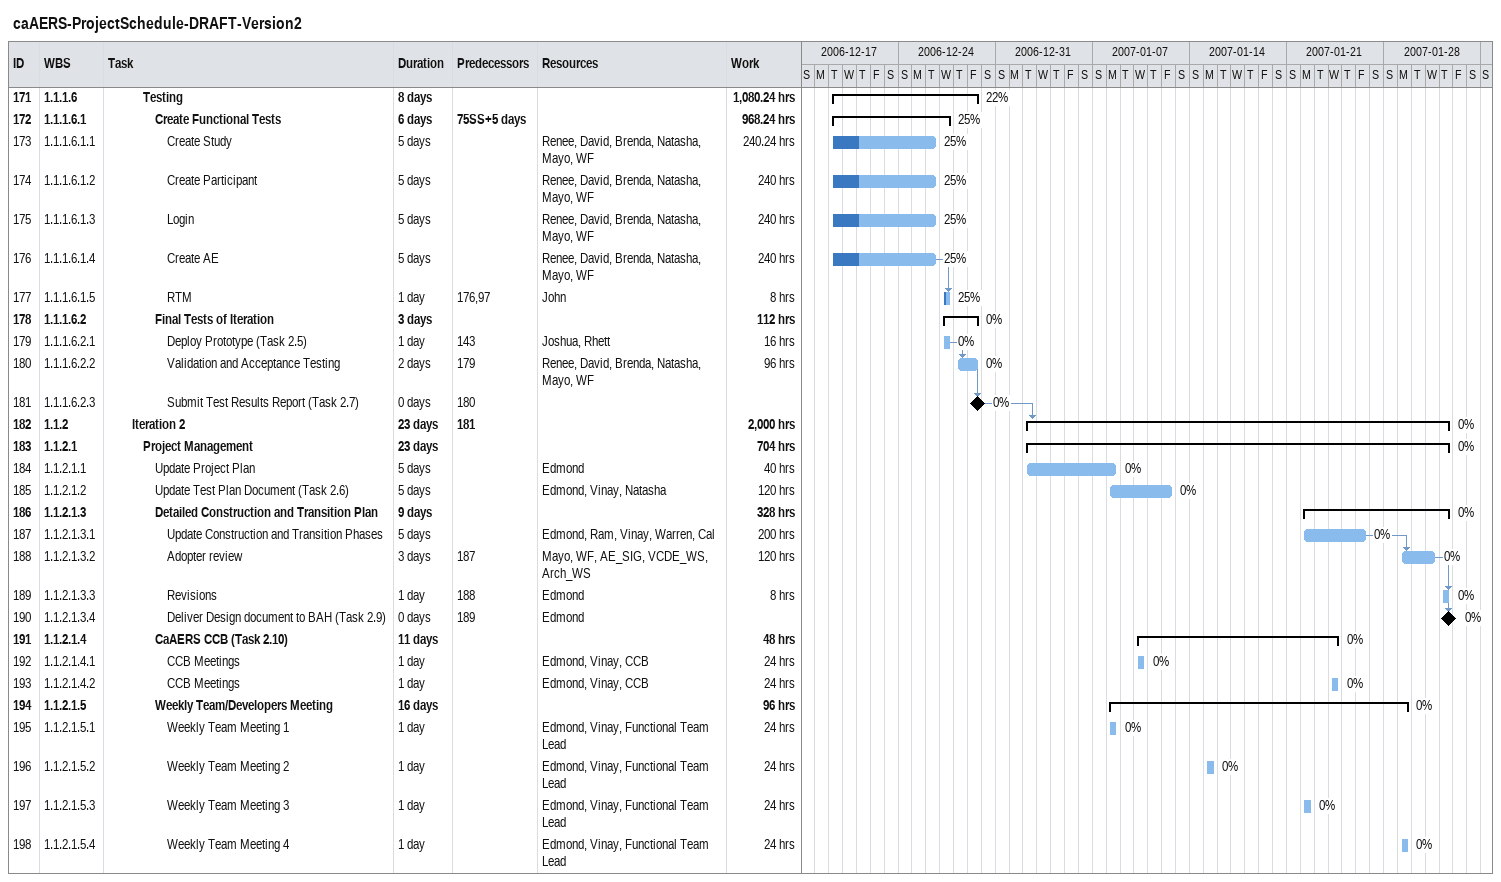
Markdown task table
caAERS-ProjectSchedule-DRAFT-Version2

| ID | WBS | Task | Duration | Start | Finish | Predecessors | Resources | % complete | Work (h) |
|---|---|---|---|---|---|---|---|---|---|
| 171 | 1.1.1.6 | **Testing** | 8d | 2006-12-19 | 2006-12-29 |  |  | 22 | 1080.24 |
| 172 | 1.1.1.6.1 | **Create Functional Tests** | 6d | 2006-12-19 | 2006-12-27 | 75SS+5d |  | 25 | 968.24 |
| 173 | 1.1.1.6.1.1 | Create Study | 5d | 2006-12-19 | 2006-12-26 |  | Renee, David, Brenda, Natasha, Mayo, WF | 25 | 240.24 |
| 174 | 1.1.1.6.1.2 | Create Participant | 5d | 2006-12-19 | 2006-12-26 |  | Renee, David, Brenda, Natasha, Mayo, WF | 25 | 240 |
| 175 | 1.1.1.6.1.3 | Login | 5d | 2006-12-19 | 2006-12-26 |  | Renee, David, Brenda, Natasha, Mayo, WF | 25 | 240 |
| 176 | 1.1.1.6.1.4 | Create AE | 5d | 2006-12-19 | 2006-12-26 |  | Renee, David, Brenda, Natasha, Mayo, WF | 25 | 240 |
| 177 | 1.1.1.6.1.5 | RTM | 1d | 2006-12-27 | 2006-12-27 | 176, 97 | John | 25 | 8 |
| 178 | 1.1.1.6.2 | **Final Tests of Iteration** | 3d | 2006-12-27 | 2006-12-29 |  |  | 0 | 112 |
| 179 | 1.1.1.6.2.1 | Deploy Prototype (Task 2.5) | 1d | 2006-12-27 | 2006-12-27 | 143 | Joshua, Rhett | 0 | 16 |
| 180 | 1.1.1.6.2.2 | Validation and Acceptance Testing | 2d | 2006-12-28 | 2006-12-29 | 179 | Renee, David, Brenda, Natasha, Mayo, WF | 0 | 96 |
| 181 | 1.1.1.6.2.3 | Submit Test Results Report (Task 2.7) | 0d | 2006-12-29 | 2006-12-29 | 180 |  | 0 |  |
| 182 | 1.1.2 | **Iteration 2** | 23d | 2007-01-02 | 2007-02-01 | 181 |  | 0 | 2000 |
| 183 | 1.1.2.1 | **Project Management** | 23d | 2007-01-02 | 2007-02-01 |  |  | 0 | 704 |
| 184 | 1.1.2.1.1 | Update Project Plan | 5d | 2007-01-02 | 2007-01-08 |  | Edmond | 0 | 40 |
| 185 | 1.1.2.1.2 | Update Test Plan Document (Task 2.6) | 5d | 2007-01-08 | 2007-01-12 |  | Edmond, Vinay, Natasha | 0 | 120 |
| 186 | 1.1.2.1.3 | **Detailed Construction and Transition Plan** | 9d | 2007-01-22 | 2007-02-01 |  |  | 0 | 328 |
| 187 | 1.1.2.1.3.1 | Update Construction and Transition Phases | 5d | 2007-01-22 | 2007-01-26 |  | Edmond, Ram, Vinay, Warren, Cal | 0 | 200 |
| 188 | 1.1.2.1.3.2 | Adopter review | 3d | 2007-01-29 | 2007-01-31 | 187 | Mayo, WF, AE_SIG, VCDE_WS, Arch_WS | 0 | 120 |
| 189 | 1.1.2.1.3.3 | Revisions | 1d | 2007-02-01 | 2007-02-01 | 188 | Edmond | 0 | 8 |
| 190 | 1.1.2.1.3.4 | Deliver Design document to BAH (Task 2.9) | 0d | 2007-02-01 | 2007-02-01 | 189 | Edmond | 0 |  |
| 191 | 1.1.2.1.4 | **CaAERS CCB (Task 2.10)** | 11d | 2007-01-10 | 2007-01-24 |  |  | 0 | 48 |
| 192 | 1.1.2.1.4.1 | CCB Meetings | 1d | 2007-01-10 | 2007-01-10 |  | Edmond, Vinay, CCB | 0 | 24 |
| 193 | 1.1.2.1.4.2 | CCB Meetings | 1d | 2007-01-24 | 2007-01-24 |  | Edmond, Vinay, CCB | 0 | 24 |
| 194 | 1.1.2.1.5 | **Weekly Team/Developers Meeting** | 16d | 2007-01-08 | 2007-01-29 |  |  | 0 | 96 |
| 195 | 1.1.2.1.5.1 | Weekly Team Meeting 1 | 1d | 2007-01-08 | 2007-01-08 |  | Edmond, Vinay, Functional Team Lead | 0 | 24 |
| 196 | 1.1.2.1.5.2 | Weekly Team Meeting 2 | 1d | 2007-01-15 | 2007-01-15 |  | Edmond, Vinay, Functional Team Lead | 0 | 24 |
| 197 | 1.1.2.1.5.3 | Weekly Team Meeting 3 | 1d | 2007-01-22 | 2007-01-22 |  | Edmond, Vinay, Functional Team Lead | 0 | 24 |
| 198 | 1.1.2.1.5.4 | Weekly Team Meeting 4 | 1d | 2007-01-29 | 2007-01-29 |  | Edmond, Vinay, Functional Team Lead | 0 | 24 |
